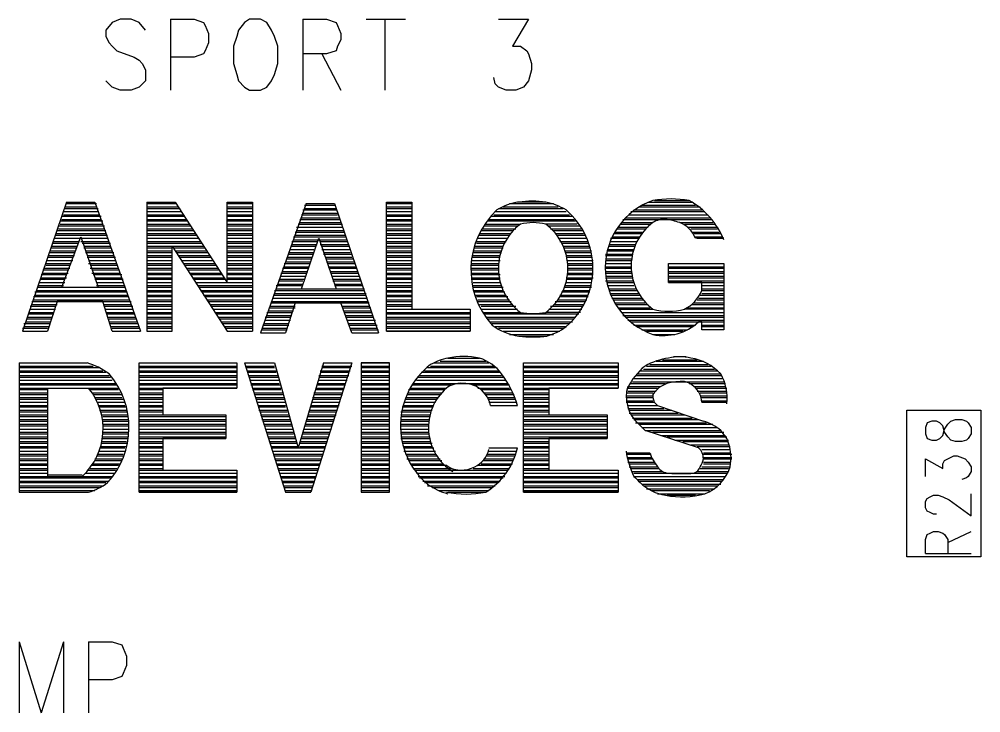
# Model space of a CAD drawing. Extents: x 11.9 to 28.1, y 10.8 to 21.2.
# Drawn here: x 21.261 to 21.871, y 19.17 to 19.61 of the extents above; entities that cross this region are included whole.
import ezdxf

# ---------------------------------------------------------------- set-up
doc = ezdxf.new("R2010")
doc.units = 0
doc.header["$MEASUREMENT"] = 0
doc.layers.add('LAYNR1', color=2, linetype='Continuous')

msp = doc.modelspace()

# ---------------------------------------------------------------- linework, layer by layer
at = {"layer": 'LAYNR1', "color": 7}
for points in [[(21.341, 19.603), (21.337, 19.608), (21.332, 19.61), (21.325, 19.61), (21.32, 19.608), (21.316, 19.603), (21.316, 19.599)], [(21.357, 19.61), (21.357, 19.565)], [(21.357, 19.61), (21.372, 19.61), (21.378, 19.608), (21.379, 19.606), (21.381, 19.601), (21.381, 19.595), (21.379, 19.59), (21.378, 19.588), (21.372, 19.586), (21.357, 19.586)], [(21.407, 19.61), (21.404, 19.608), (21.4, 19.603), (21.399, 19.599)], [(21.423, 19.599), (21.421, 19.603), (21.418, 19.608), (21.414, 19.61), (21.407, 19.61)], [(21.441, 19.61), (21.441, 19.565)], [(21.441, 19.61), (21.456, 19.61), (21.462, 19.608), (21.463, 19.606), (21.465, 19.601), (21.465, 19.597), (21.463, 19.593), (21.462, 19.59), (21.456, 19.588), (21.441, 19.588)], [(21.481, 19.61), (21.506, 19.61)], [(21.493, 19.61), (21.493, 19.565)], [(21.565, 19.61), (21.584, 19.61), (21.574, 19.593), (21.579, 19.593), (21.583, 19.59), (21.584, 19.588), (21.586, 19.582)], [(21.316, 19.599), (21.318, 19.595), (21.32, 19.593), (21.323, 19.59), (21.334, 19.586), (21.337, 19.584), (21.339, 19.582)], [(21.399, 19.599), (21.397, 19.593), (21.397, 19.582)], [(21.425, 19.582), (21.425, 19.593), (21.423, 19.599)], [(21.453, 19.588), (21.465, 19.565)], [(21.339, 19.582), (21.341, 19.578), (21.341, 19.571), (21.337, 19.567), (21.332, 19.565)], [(21.397, 19.582), (21.399, 19.575), (21.4, 19.571), (21.404, 19.567), (21.407, 19.565)], [(21.414, 19.565), (21.418, 19.567), (21.421, 19.571), (21.423, 19.575), (21.425, 19.582)], [(21.586, 19.582), (21.586, 19.578), (21.584, 19.571), (21.581, 19.567), (21.576, 19.565)], [(21.325, 19.565), (21.32, 19.567), (21.316, 19.571)], [(21.57, 19.565), (21.565, 19.567), (21.563, 19.569), (21.562, 19.573)], [(21.332, 19.565), (21.325, 19.565)], [(21.407, 19.565), (21.414, 19.565)], [(21.576, 19.565), (21.57, 19.565)], [(21.291, 19.494), (21.263, 19.412)], [(21.29, 19.491), (21.31, 19.491)], [(21.29, 19.49), (21.311, 19.49)], [(21.291, 19.494), (21.309, 19.494)], [(21.291, 19.493), (21.31, 19.493)], [(21.309, 19.494), (21.338, 19.412)], [(21.342, 19.494), (21.342, 19.412)], [(21.342, 19.494), (21.36, 19.494)], [(21.342, 19.493), (21.361, 19.493)], [(21.342, 19.491), (21.362, 19.491)], [(21.342, 19.49), (21.363, 19.49)], [(21.36, 19.494), (21.393, 19.443)], [(21.393, 19.494), (21.409, 19.494)], [(21.393, 19.443), (21.393, 19.494)], [(21.393, 19.494), (21.409, 19.494)], [(21.393, 19.493), (21.409, 19.493)], [(21.393, 19.491), (21.409, 19.491)], [(21.393, 19.49), (21.409, 19.49)], [(21.409, 19.494), (21.409, 19.412)], [(21.443, 19.493), (21.414, 19.411)], [(21.442, 19.492), (21.461, 19.492)], [(21.442, 19.49), (21.462, 19.49)], [(21.443, 19.493), (21.461, 19.493)], [(21.461, 19.493), (21.489, 19.411)], [(21.494, 19.494), (21.51, 19.494)], [(21.494, 19.412), (21.494, 19.494)], [(21.494, 19.494), (21.51, 19.494)], [(21.494, 19.493), (21.51, 19.493)], [(21.494, 19.491), (21.51, 19.491)], [(21.494, 19.49), (21.51, 19.49)], [(21.51, 19.494), (21.51, 19.426)], [(21.565, 19.49), (21.606, 19.49)], [(21.568, 19.491), (21.603, 19.491)], [(21.572, 19.493), (21.6, 19.493)], [(21.595, 19.494), (21.577, 19.494)], [(21.654, 19.491), (21.693, 19.491)], [(21.656, 19.492), (21.69, 19.492)], [(21.66, 19.494), (21.688, 19.494)], [(21.664, 19.495), (21.686, 19.495)], [(21.288, 19.485), (21.313, 19.485)], [(21.289, 19.488), (21.311, 19.488)], [(21.289, 19.486), (21.312, 19.486)], [(21.342, 19.488), (21.364, 19.488)], [(21.342, 19.486), (21.365, 19.486)], [(21.342, 19.485), (21.366, 19.485)], [(21.393, 19.488), (21.409, 19.488)], [(21.393, 19.486), (21.409, 19.486)], [(21.393, 19.485), (21.409, 19.485)], [(21.44, 19.486), (21.463, 19.486)], [(21.44, 19.484), (21.464, 19.484)], [(21.441, 19.489), (21.462, 19.489)], [(21.441, 19.487), (21.463, 19.487)], [(21.494, 19.488), (21.51, 19.488)], [(21.494, 19.486), (21.51, 19.486)], [(21.494, 19.485), (21.51, 19.485)], [(21.56, 19.485), (21.612, 19.485)], [(21.562, 19.486), (21.61, 19.486)], [(21.563, 19.488), (21.608, 19.488)], [(21.646, 19.484), (21.699, 19.484)], [(21.648, 19.486), (21.698, 19.486)], [(21.649, 19.488), (21.696, 19.488)], [(21.651, 19.489), (21.694, 19.489)], [(21.286, 19.479), (21.315, 19.479)], [(21.287, 19.482), (21.314, 19.482)], [(21.287, 19.48), (21.314, 19.48)], [(21.288, 19.483), (21.313, 19.483)], [(21.342, 19.483), (21.367, 19.483)], [(21.342, 19.482), (21.368, 19.482)], [(21.342, 19.48), (21.369, 19.48)], [(21.342, 19.479), (21.37, 19.479)], [(21.393, 19.483), (21.409, 19.483)], [(21.393, 19.482), (21.409, 19.482)], [(21.393, 19.48), (21.409, 19.48)], [(21.393, 19.479), (21.409, 19.479)], [(21.437, 19.478), (21.466, 19.478)], [(21.438, 19.48), (21.466, 19.48)], [(21.439, 19.483), (21.464, 19.483)], [(21.439, 19.481), (21.465, 19.481)], [(21.494, 19.483), (21.51, 19.483)], [(21.494, 19.482), (21.51, 19.482)], [(21.494, 19.48), (21.51, 19.48)], [(21.494, 19.479), (21.51, 19.479)], [(21.556, 19.479), (21.577, 19.479)], [(21.557, 19.48), (21.579, 19.48)], [(21.558, 19.482), (21.614, 19.482)], [(21.559, 19.483), (21.613, 19.483)], [(21.615, 19.48), (21.595, 19.48)], [(21.597, 19.479), (21.617, 19.479)], [(21.641, 19.478), (21.66, 19.478)], [(21.642, 19.48), (21.661, 19.48)], [(21.643, 19.481), (21.663, 19.481)], [(21.644, 19.483), (21.7, 19.483)], [(21.68, 19.481), (21.701, 19.481)], [(21.683, 19.48), (21.703, 19.48)], [(21.685, 19.478), (21.704, 19.478)], [(21.284, 19.474), (21.316, 19.474)], [(21.284, 19.473), (21.317, 19.473)], [(21.285, 19.476), (21.316, 19.476)], [(21.286, 19.477), (21.315, 19.477)], [(21.288, 19.44), (21.3, 19.472)], [(21.3, 19.472), (21.311, 19.44)], [(21.342, 19.477), (21.371, 19.477)], [(21.342, 19.476), (21.372, 19.476)], [(21.342, 19.474), (21.373, 19.474)], [(21.342, 19.473), (21.374, 19.473)], [(21.393, 19.477), (21.409, 19.477)], [(21.393, 19.476), (21.409, 19.476)], [(21.393, 19.474), (21.409, 19.474)], [(21.393, 19.473), (21.409, 19.473)], [(21.435, 19.472), (21.468, 19.472)], [(21.436, 19.475), (21.467, 19.475)], [(21.436, 19.473), (21.468, 19.473)], [(21.437, 19.476), (21.467, 19.476)], [(21.494, 19.477), (21.51, 19.477)], [(21.494, 19.476), (21.51, 19.476)], [(21.494, 19.474), (21.51, 19.474)], [(21.494, 19.473), (21.51, 19.473)], [(21.553, 19.474), (21.573, 19.474)], [(21.553, 19.473), (21.572, 19.473)], [(21.554, 19.476), (21.574, 19.476)], [(21.555, 19.477), (21.576, 19.477)], [(21.598, 19.477), (21.618, 19.477)], [(21.6, 19.476), (21.619, 19.476)], [(21.601, 19.474), (21.619, 19.474)], [(21.602, 19.473), (21.62, 19.473)], [(21.637, 19.472), (21.655, 19.472)], [(21.638, 19.474), (21.656, 19.474)], [(21.639, 19.475), (21.657, 19.475)], [(21.64, 19.477), (21.658, 19.477)], [(21.687, 19.477), (21.704, 19.477)], [(21.688, 19.475), (21.705, 19.475)], [(21.689, 19.474), (21.706, 19.474)], [(21.69, 19.472), (21.707, 19.472)], [(21.282, 19.468), (21.298, 19.468)], [(21.282, 19.466), (21.298, 19.466)], [(21.283, 19.471), (21.317, 19.471)], [(21.283, 19.469), (21.299, 19.469)], [(21.3, 19.469), (21.318, 19.469)], [(21.301, 19.468), (21.319, 19.468)], [(21.302, 19.466), (21.319, 19.466)], [(21.342, 19.471), (21.375, 19.471)], [(21.342, 19.469), (21.376, 19.469)], [(21.342, 19.468), (21.377, 19.468)], [(21.342, 19.466), (21.378, 19.466)], [(21.358, 19.412), (21.358, 19.466)], [(21.358, 19.466), (21.393, 19.412)], [(21.393, 19.471), (21.409, 19.471)], [(21.393, 19.469), (21.409, 19.469)], [(21.393, 19.468), (21.409, 19.468)], [(21.393, 19.466), (21.409, 19.466)], [(21.433, 19.466), (21.449, 19.466)], [(21.434, 19.469), (21.45, 19.469)], [(21.434, 19.467), (21.45, 19.467)], [(21.435, 19.47), (21.469, 19.47)], [(21.44, 19.439), (21.451, 19.471)], [(21.451, 19.471), (21.462, 19.439)], [(21.452, 19.469), (21.469, 19.469)], [(21.452, 19.467), (21.47, 19.467)], [(21.453, 19.466), (21.47, 19.466)], [(21.494, 19.471), (21.51, 19.471)], [(21.494, 19.469), (21.51, 19.469)], [(21.494, 19.468), (21.51, 19.468)], [(21.494, 19.466), (21.51, 19.466)], [(21.55, 19.466), (21.568, 19.466)], [(21.551, 19.469), (21.57, 19.469)], [(21.551, 19.468), (21.569, 19.468)], [(21.552, 19.471), (21.571, 19.471)], [(21.603, 19.471), (21.621, 19.471)], [(21.604, 19.469), (21.622, 19.469)], [(21.605, 19.468), (21.622, 19.468)], [(21.606, 19.466), (21.623, 19.466)], [(21.635, 19.467), (21.652, 19.467)], [(21.635, 19.466), (21.652, 19.466)], [(21.636, 19.471), (21.654, 19.471)], [(21.636, 19.469), (21.653, 19.469)], [(21.708, 19.471), (21.69, 19.471)], [(21.691, 19.471), (21.708, 19.471)], [(21.279, 19.459), (21.295, 19.459)], [(21.28, 19.462), (21.296, 19.462)], [(21.28, 19.46), (21.296, 19.46)], [(21.281, 19.465), (21.297, 19.465)], [(21.281, 19.463), (21.297, 19.463)], [(21.302, 19.465), (21.319, 19.465)], [(21.303, 19.463), (21.32, 19.463)], [(21.303, 19.462), (21.321, 19.462)], [(21.304, 19.46), (21.321, 19.46)], [(21.304, 19.459), (21.322, 19.459)], [(21.342, 19.465), (21.358, 19.465)], [(21.342, 19.463), (21.358, 19.463)], [(21.342, 19.462), (21.358, 19.462)], [(21.342, 19.46), (21.358, 19.46)], [(21.342, 19.459), (21.358, 19.459)], [(21.359, 19.465), (21.379, 19.465)], [(21.36, 19.463), (21.38, 19.463)], [(21.361, 19.462), (21.381, 19.462)], [(21.362, 19.46), (21.382, 19.46)], [(21.363, 19.459), (21.383, 19.459)], [(21.393, 19.465), (21.409, 19.465)], [(21.393, 19.463), (21.409, 19.463)], [(21.393, 19.462), (21.409, 19.462)], [(21.393, 19.46), (21.409, 19.46)], [(21.393, 19.459), (21.409, 19.459)], [(21.431, 19.459), (21.447, 19.459)], [(21.432, 19.462), (21.448, 19.462)], [(21.432, 19.461), (21.447, 19.461)], [(21.433, 19.464), (21.448, 19.464)], [(21.453, 19.464), (21.471, 19.464)], [(21.454, 19.462), (21.471, 19.462)], [(21.454, 19.461), (21.472, 19.461)], [(21.455, 19.459), (21.472, 19.459)], [(21.494, 19.465), (21.51, 19.465)], [(21.494, 19.463), (21.51, 19.463)], [(21.494, 19.462), (21.51, 19.462)], [(21.494, 19.46), (21.51, 19.46)], [(21.494, 19.459), (21.51, 19.459)], [(21.548, 19.459), (21.566, 19.459)], [(21.549, 19.463), (21.567, 19.463)], [(21.549, 19.462), (21.567, 19.462)], [(21.549, 19.46), (21.566, 19.46)], [(21.55, 19.465), (21.568, 19.465)], [(21.607, 19.465), (21.623, 19.465)], [(21.607, 19.463), (21.624, 19.463)], [(21.608, 19.462), (21.624, 19.462)], [(21.608, 19.46), (21.624, 19.46)], [(21.608, 19.459), (21.624, 19.459)], [(21.633, 19.461), (21.65, 19.461)], [(21.633, 19.46), (21.65, 19.46)], [(21.634, 19.464), (21.651, 19.464)], [(21.634, 19.463), (21.651, 19.463)], [(21.278, 19.455), (21.294, 19.455)], [(21.278, 19.454), (21.293, 19.454)], [(21.279, 19.457), (21.295, 19.457)], [(21.305, 19.457), (21.322, 19.457)], [(21.305, 19.455), (21.323, 19.455)], [(21.306, 19.454), (21.323, 19.454)], [(21.342, 19.457), (21.358, 19.457)], [(21.342, 19.455), (21.358, 19.455)], [(21.342, 19.454), (21.358, 19.454)], [(21.364, 19.457), (21.384, 19.457)], [(21.365, 19.455), (21.385, 19.455)], [(21.366, 19.454), (21.386, 19.454)], [(21.393, 19.457), (21.409, 19.457)], [(21.393, 19.455), (21.409, 19.455)], [(21.393, 19.454), (21.409, 19.454)], [(21.429, 19.455), (21.445, 19.455)], [(21.429, 19.453), (21.445, 19.453)], [(21.43, 19.456), (21.446, 19.456)], [(21.431, 19.458), (21.446, 19.458)], [(21.456, 19.458), (21.473, 19.458)], [(21.456, 19.456), (21.474, 19.456)], [(21.457, 19.455), (21.474, 19.455)], [(21.457, 19.453), (21.475, 19.453)], [(21.494, 19.457), (21.51, 19.457)], [(21.494, 19.455), (21.51, 19.455)], [(21.494, 19.454), (21.51, 19.454)], [(21.548, 19.457), (21.566, 19.457)], [(21.548, 19.455), (21.565, 19.455)], [(21.548, 19.454), (21.565, 19.454)], [(21.609, 19.457), (21.625, 19.457)], [(21.609, 19.455), (21.625, 19.455)], [(21.609, 19.454), (21.625, 19.454)], [(21.633, 19.458), (21.65, 19.458)], [(21.633, 19.457), (21.649, 19.457)], [(21.633, 19.455), (21.649, 19.455)], [(21.633, 19.453), (21.649, 19.453)], [(21.673, 19.455), (21.708, 19.455)], [(21.673, 19.443), (21.673, 19.455)], [(21.673, 19.455), (21.708, 19.455)], [(21.673, 19.453), (21.708, 19.453)], [(21.708, 19.455), (21.708, 19.413)], [(21.275, 19.448), (21.291, 19.448)], [(21.276, 19.451), (21.292, 19.451)], [(21.276, 19.449), (21.292, 19.449)], [(21.277, 19.452), (21.293, 19.452)], [(21.306, 19.452), (21.324, 19.452)], [(21.307, 19.451), (21.324, 19.451)], [(21.307, 19.449), (21.325, 19.449)], [(21.308, 19.448), (21.326, 19.448)], [(21.342, 19.452), (21.358, 19.452)], [(21.342, 19.451), (21.358, 19.451)], [(21.342, 19.449), (21.358, 19.449)], [(21.342, 19.448), (21.358, 19.448)], [(21.367, 19.452), (21.387, 19.452)], [(21.368, 19.451), (21.388, 19.451)], [(21.369, 19.449), (21.389, 19.449)], [(21.37, 19.448), (21.39, 19.448)], [(21.393, 19.452), (21.409, 19.452)], [(21.393, 19.451), (21.409, 19.451)], [(21.393, 19.449), (21.409, 19.449)], [(21.393, 19.448), (21.409, 19.448)], [(21.427, 19.449), (21.443, 19.449)], [(21.427, 19.447), (21.443, 19.447)], [(21.428, 19.452), (21.444, 19.452)], [(21.428, 19.45), (21.444, 19.45)], [(21.458, 19.452), (21.475, 19.452)], [(21.458, 19.45), (21.476, 19.45)], [(21.459, 19.449), (21.476, 19.449)], [(21.459, 19.447), (21.477, 19.447)], [(21.494, 19.452), (21.51, 19.452)], [(21.494, 19.451), (21.51, 19.451)], [(21.494, 19.449), (21.51, 19.449)], [(21.494, 19.448), (21.51, 19.448)], [(21.548, 19.452), (21.565, 19.452)], [(21.548, 19.451), (21.565, 19.451)], [(21.548, 19.449), (21.565, 19.449)], [(21.548, 19.448), (21.566, 19.448)], [(21.609, 19.452), (21.625, 19.452)], [(21.609, 19.451), (21.625, 19.451)], [(21.609, 19.449), (21.625, 19.449)], [(21.609, 19.448), (21.625, 19.448)], [(21.633, 19.452), (21.649, 19.452)], [(21.633, 19.45), (21.649, 19.45)], [(21.633, 19.449), (21.65, 19.449)], [(21.633, 19.447), (21.65, 19.447)], [(21.673, 19.452), (21.708, 19.452)], [(21.673, 19.45), (21.708, 19.45)], [(21.673, 19.449), (21.708, 19.449)], [(21.673, 19.447), (21.708, 19.447)], [(21.273, 19.441), (21.289, 19.441)], [(21.274, 19.445), (21.29, 19.445)], [(21.274, 19.443), (21.29, 19.443)], [(21.275, 19.446), (21.291, 19.446)], [(21.309, 19.446), (21.326, 19.446)], [(21.309, 19.445), (21.327, 19.445)], [(21.31, 19.443), (21.327, 19.443)], [(21.31, 19.441), (21.328, 19.441)], [(21.342, 19.446), (21.358, 19.446)], [(21.342, 19.445), (21.358, 19.445)], [(21.342, 19.443), (21.358, 19.443)], [(21.342, 19.441), (21.358, 19.441)], [(21.371, 19.446), (21.391, 19.446)], [(21.372, 19.445), (21.392, 19.445)], [(21.373, 19.443), (21.409, 19.443)], [(21.374, 19.441), (21.409, 19.441)], [(21.393, 19.446), (21.409, 19.446)], [(21.393, 19.445), (21.409, 19.445)], [(21.424, 19.441), (21.44, 19.441)], [(21.425, 19.442), (21.441, 19.442)], [(21.426, 19.445), (21.442, 19.445)], [(21.426, 19.444), (21.441, 19.444)], [(21.46, 19.445), (21.477, 19.445)], [(21.46, 19.444), (21.478, 19.444)], [(21.461, 19.442), (21.478, 19.442)], [(21.461, 19.441), (21.479, 19.441)], [(21.494, 19.446), (21.51, 19.446)], [(21.494, 19.445), (21.51, 19.445)], [(21.494, 19.443), (21.51, 19.443)], [(21.494, 19.441), (21.51, 19.441)], [(21.548, 19.446), (21.566, 19.446)], [(21.548, 19.445), (21.566, 19.445)], [(21.549, 19.443), (21.566, 19.443)], [(21.549, 19.441), (21.567, 19.441)], [(21.607, 19.441), (21.624, 19.441)], [(21.608, 19.446), (21.625, 19.446)], [(21.608, 19.445), (21.624, 19.445)], [(21.608, 19.443), (21.624, 19.443)], [(21.633, 19.446), (21.65, 19.446)], [(21.633, 19.444), (21.651, 19.444)], [(21.634, 19.443), (21.651, 19.443)], [(21.634, 19.441), (21.651, 19.441)], [(21.673, 19.446), (21.708, 19.446)], [(21.673, 19.444), (21.708, 19.444)], [(21.673, 19.443), (21.708, 19.443)], [(21.694, 19.443), (21.673, 19.443)], [(21.694, 19.438), (21.694, 19.443)], [(21.694, 19.441), (21.708, 19.441)], [(21.271, 19.437), (21.329, 19.437)], [(21.271, 19.435), (21.33, 19.435)], [(21.272, 19.438), (21.329, 19.438)], [(21.273, 19.44), (21.328, 19.44)], [(21.289, 19.44), (21.31, 19.44)], [(21.342, 19.44), (21.358, 19.44)], [(21.342, 19.438), (21.358, 19.438)], [(21.342, 19.437), (21.358, 19.437)], [(21.342, 19.435), (21.358, 19.435)], [(21.375, 19.44), (21.409, 19.44)], [(21.376, 19.438), (21.409, 19.438)], [(21.377, 19.437), (21.409, 19.437)], [(21.378, 19.435), (21.409, 19.435)], [(21.422, 19.435), (21.481, 19.435)], [(21.423, 19.438), (21.48, 19.438)], [(21.423, 19.436), (21.481, 19.436)], [(21.424, 19.439), (21.48, 19.439)], [(21.44, 19.439), (21.462, 19.439)], [(21.494, 19.44), (21.51, 19.44)], [(21.494, 19.438), (21.51, 19.438)], [(21.494, 19.437), (21.51, 19.437)], [(21.494, 19.435), (21.51, 19.435)], [(21.549, 19.44), (21.568, 19.44)], [(21.549, 19.438), (21.568, 19.438)], [(21.55, 19.437), (21.569, 19.437)], [(21.55, 19.435), (21.57, 19.435)], [(21.604, 19.435), (21.622, 19.435)], [(21.605, 19.437), (21.623, 19.437)], [(21.606, 19.438), (21.623, 19.438)], [(21.607, 19.44), (21.624, 19.44)], [(21.635, 19.439), (21.652, 19.439)], [(21.635, 19.438), (21.653, 19.438)], [(21.636, 19.436), (21.654, 19.436)], [(21.636, 19.435), (21.655, 19.435)], [(21.693, 19.435), (21.708, 19.435)], [(21.694, 19.439), (21.708, 19.439)], [(21.694, 19.438), (21.708, 19.438)], [(21.694, 19.436), (21.708, 19.436)], [(21.269, 19.431), (21.332, 19.431)], [(21.269, 19.429), (21.285, 19.429)], [(21.27, 19.434), (21.33, 19.434)], [(21.27, 19.432), (21.331, 19.432)], [(21.285, 19.431), (21.279, 19.412)], [(21.314, 19.431), (21.285, 19.431)], [(21.32, 19.412), (21.314, 19.431)], [(21.315, 19.429), (21.332, 19.429)], [(21.342, 19.434), (21.358, 19.434)], [(21.342, 19.432), (21.358, 19.432)], [(21.342, 19.431), (21.358, 19.431)], [(21.342, 19.429), (21.358, 19.429)], [(21.379, 19.434), (21.409, 19.434)], [(21.38, 19.432), (21.409, 19.432)], [(21.381, 19.431), (21.409, 19.431)], [(21.382, 19.429), (21.409, 19.429)], [(21.421, 19.431), (21.482, 19.431)], [(21.421, 19.43), (21.483, 19.43)], [(21.422, 19.433), (21.482, 19.433)], [(21.436, 19.43), (21.43, 19.411)], [(21.465, 19.43), (21.436, 19.43)], [(21.472, 19.411), (21.465, 19.43)], [(21.494, 19.434), (21.51, 19.434)], [(21.494, 19.432), (21.51, 19.432)], [(21.494, 19.431), (21.51, 19.431)], [(21.494, 19.429), (21.51, 19.429)], [(21.551, 19.434), (21.571, 19.434)], [(21.552, 19.432), (21.572, 19.432)], [(21.552, 19.431), (21.573, 19.431)], [(21.553, 19.429), (21.574, 19.429)], [(21.6, 19.429), (21.619, 19.429)], [(21.601, 19.431), (21.62, 19.431)], [(21.603, 19.432), (21.621, 19.432)], [(21.604, 19.434), (21.622, 19.434)], [(21.637, 19.433), (21.656, 19.433)], [(21.638, 19.432), (21.657, 19.432)], [(21.639, 19.43), (21.658, 19.43)], [(21.64, 19.429), (21.66, 19.429)], [(21.688, 19.429), (21.708, 19.429)], [(21.689, 19.43), (21.708, 19.43)], [(21.691, 19.432), (21.708, 19.432)], [(21.692, 19.433), (21.708, 19.433)], [(21.267, 19.424), (21.283, 19.424)], [(21.267, 19.423), (21.283, 19.423)], [(21.268, 19.428), (21.284, 19.428)], [(21.268, 19.426), (21.284, 19.426)], [(21.315, 19.428), (21.333, 19.428)], [(21.316, 19.426), (21.333, 19.426)], [(21.316, 19.424), (21.334, 19.424)], [(21.317, 19.423), (21.334, 19.423)], [(21.342, 19.428), (21.358, 19.428)], [(21.342, 19.426), (21.358, 19.426)], [(21.342, 19.424), (21.358, 19.424)], [(21.342, 19.423), (21.358, 19.423)], [(21.383, 19.428), (21.409, 19.428)], [(21.384, 19.426), (21.409, 19.426)], [(21.385, 19.424), (21.409, 19.424)], [(21.386, 19.423), (21.409, 19.423)], [(21.418, 19.424), (21.434, 19.424)], [(21.419, 19.425), (21.435, 19.425)], [(21.42, 19.428), (21.436, 19.428)], [(21.42, 19.427), (21.436, 19.427)], [(21.466, 19.428), (21.483, 19.428)], [(21.466, 19.427), (21.484, 19.427)], [(21.467, 19.425), (21.484, 19.425)], [(21.467, 19.424), (21.485, 19.424)], [(21.494, 19.428), (21.51, 19.428)], [(21.494, 19.426), (21.547, 19.426)], [(21.494, 19.424), (21.547, 19.424)], [(21.494, 19.423), (21.547, 19.423)], [(21.51, 19.426), (21.547, 19.426)], [(21.547, 19.426), (21.547, 19.412)], [(21.554, 19.428), (21.576, 19.428)], [(21.554, 19.426), (21.577, 19.426)], [(21.555, 19.424), (21.579, 19.424)], [(21.556, 19.423), (21.616, 19.423)], [(21.617, 19.424), (21.595, 19.424)], [(21.597, 19.426), (21.618, 19.426)], [(21.598, 19.428), (21.618, 19.428)], [(21.641, 19.427), (21.661, 19.427)], [(21.642, 19.426), (21.663, 19.426)], [(21.643, 19.424), (21.708, 19.424)], [(21.708, 19.426), (21.683, 19.426)], [(21.685, 19.427), (21.708, 19.427)], [(21.264, 19.417), (21.28, 19.417)], [(21.265, 19.418), (21.281, 19.418)], [(21.266, 19.421), (21.282, 19.421)], [(21.266, 19.42), (21.281, 19.42)], [(21.317, 19.421), (21.335, 19.421)], [(21.318, 19.42), (21.335, 19.42)], [(21.318, 19.418), (21.336, 19.418)], [(21.319, 19.417), (21.336, 19.417)], [(21.342, 19.421), (21.358, 19.421)], [(21.342, 19.42), (21.358, 19.42)], [(21.342, 19.418), (21.358, 19.418)], [(21.342, 19.417), (21.358, 19.417)], [(21.387, 19.421), (21.409, 19.421)], [(21.388, 19.42), (21.409, 19.42)], [(21.389, 19.418), (21.409, 19.418)], [(21.39, 19.417), (21.409, 19.417)], [(21.416, 19.417), (21.432, 19.417)], [(21.417, 19.421), (21.433, 19.421)], [(21.417, 19.419), (21.433, 19.419)], [(21.418, 19.422), (21.434, 19.422)], [(21.468, 19.422), (21.485, 19.422)], [(21.468, 19.421), (21.486, 19.421)], [(21.469, 19.419), (21.487, 19.419)], [(21.47, 19.417), (21.487, 19.417)], [(21.494, 19.421), (21.547, 19.421)], [(21.494, 19.42), (21.547, 19.42)], [(21.494, 19.418), (21.547, 19.418)], [(21.494, 19.417), (21.547, 19.417)], [(21.557, 19.421), (21.614, 19.421)], [(21.558, 19.42), (21.613, 19.42)], [(21.56, 19.418), (21.612, 19.418)], [(21.561, 19.417), (21.61, 19.417)], [(21.644, 19.422), (21.708, 19.422)], [(21.646, 19.421), (21.708, 19.421)], [(21.647, 19.419), (21.708, 19.419)], [(21.649, 19.418), (21.708, 19.418)], [(21.694, 19.418), (21.692, 19.418)], [(21.694, 19.413), (21.694, 19.418)], [(21.263, 19.414), (21.279, 19.414)], [(21.263, 19.412), (21.279, 19.412)], [(21.264, 19.415), (21.28, 19.415)], [(21.319, 19.415), (21.337, 19.415)], [(21.32, 19.414), (21.337, 19.414)], [(21.32, 19.412), (21.338, 19.412)], [(21.342, 19.415), (21.358, 19.415)], [(21.342, 19.414), (21.358, 19.414)], [(21.342, 19.412), (21.358, 19.412)], [(21.342, 19.412), (21.358, 19.412)], [(21.391, 19.415), (21.409, 19.415)], [(21.392, 19.414), (21.409, 19.414)], [(21.393, 19.412), (21.409, 19.412)], [(21.414, 19.411), (21.43, 19.411)], [(21.415, 19.414), (21.431, 19.414)], [(21.415, 19.413), (21.431, 19.413)], [(21.416, 19.416), (21.432, 19.416)], [(21.47, 19.416), (21.488, 19.416)], [(21.471, 19.414), (21.488, 19.414)], [(21.471, 19.413), (21.489, 19.413)], [(21.472, 19.411), (21.489, 19.411)], [(21.494, 19.415), (21.547, 19.415)], [(21.494, 19.414), (21.547, 19.414)], [(21.494, 19.412), (21.547, 19.412)], [(21.547, 19.412), (21.494, 19.412)], [(21.563, 19.415), (21.608, 19.415)], [(21.565, 19.414), (21.606, 19.414)], [(21.568, 19.412), (21.604, 19.412)], [(21.651, 19.416), (21.69, 19.416)], [(21.653, 19.415), (21.688, 19.415)], [(21.656, 19.413), (21.685, 19.413)], [(21.659, 19.412), (21.682, 19.412)], [(21.694, 19.416), (21.708, 19.416)], [(21.694, 19.415), (21.708, 19.415)], [(21.708, 19.413), (21.694, 19.413)], [(21.572, 19.41), (21.6, 19.41)], [(21.578, 19.409), (21.595, 19.409)], [(21.663, 19.41), (21.677, 19.41)], [(21.261, 19.392), (21.304, 19.392)], [(21.261, 19.392), (21.261, 19.31)], [(21.337, 19.392), (21.399, 19.392)], [(21.337, 19.392), (21.399, 19.392)], [(21.337, 19.31), (21.337, 19.392)], [(21.399, 19.392), (21.399, 19.376)], [(21.404, 19.392), (21.423, 19.392)], [(21.404, 19.392), (21.43, 19.31)], [(21.423, 19.392), (21.438, 19.338)], [(21.454, 19.392), (21.438, 19.338)], [(21.472, 19.392), (21.446, 19.31)], [(21.454, 19.392), (21.472, 19.392)], [(21.478, 19.392), (21.496, 19.392)], [(21.478, 19.392), (21.478, 19.31)], [(21.496, 19.392), (21.478, 19.392)], [(21.496, 19.31), (21.496, 19.392)], [(21.524, 19.392), (21.559, 19.392)], [(21.528, 19.393), (21.557, 19.393)], [(21.533, 19.395), (21.553, 19.395)], [(21.581, 19.392), (21.641, 19.392)], [(21.581, 19.392), (21.641, 19.392)], [(21.581, 19.31), (21.581, 19.392)], [(21.641, 19.392), (21.641, 19.376)], [(21.665, 19.393), (21.695, 19.393)], [(21.669, 19.394), (21.691, 19.394)], [(21.676, 19.396), (21.684, 19.396)], [(21.261, 19.39), (21.308, 19.39)], [(21.261, 19.389), (21.312, 19.389)], [(21.261, 19.387), (21.314, 19.387)], [(21.261, 19.386), (21.316, 19.386)], [(21.337, 19.39), (21.399, 19.39)], [(21.337, 19.389), (21.399, 19.389)], [(21.337, 19.387), (21.399, 19.387)], [(21.337, 19.386), (21.399, 19.386)], [(21.405, 19.39), (21.423, 19.39)], [(21.405, 19.389), (21.423, 19.389)], [(21.406, 19.387), (21.424, 19.387)], [(21.406, 19.386), (21.424, 19.386)], [(21.452, 19.387), (21.471, 19.387)], [(21.452, 19.386), (21.47, 19.386)], [(21.453, 19.39), (21.472, 19.39)], [(21.453, 19.389), (21.471, 19.389)], [(21.478, 19.39), (21.496, 19.39)], [(21.478, 19.389), (21.496, 19.389)], [(21.478, 19.387), (21.496, 19.387)], [(21.478, 19.386), (21.496, 19.386)], [(21.516, 19.386), (21.566, 19.386)], [(21.518, 19.387), (21.565, 19.387)], [(21.52, 19.389), (21.563, 19.389)], [(21.522, 19.39), (21.562, 19.39)], [(21.581, 19.39), (21.641, 19.39)], [(21.581, 19.389), (21.641, 19.389)], [(21.581, 19.387), (21.641, 19.387)], [(21.581, 19.386), (21.641, 19.386)], [(21.655, 19.387), (21.704, 19.387)], [(21.657, 19.388), (21.702, 19.388)], [(21.659, 19.39), (21.7, 19.39)], [(21.661, 19.391), (21.698, 19.391)], [(21.261, 19.384), (21.318, 19.384)], [(21.261, 19.383), (21.319, 19.383)], [(21.261, 19.381), (21.32, 19.381)], [(21.337, 19.384), (21.399, 19.384)], [(21.337, 19.383), (21.399, 19.383)], [(21.337, 19.381), (21.399, 19.381)], [(21.407, 19.384), (21.425, 19.384)], [(21.407, 19.383), (21.425, 19.383)], [(21.408, 19.381), (21.426, 19.381)], [(21.451, 19.384), (21.47, 19.384)], [(21.451, 19.383), (21.469, 19.383)], [(21.451, 19.381), (21.469, 19.381)], [(21.478, 19.384), (21.496, 19.384)], [(21.478, 19.383), (21.496, 19.383)], [(21.478, 19.381), (21.496, 19.381)], [(21.513, 19.381), (21.546, 19.381)], [(21.514, 19.383), (21.568, 19.383)], [(21.515, 19.384), (21.567, 19.384)], [(21.545, 19.381), (21.57, 19.381)], [(21.581, 19.384), (21.641, 19.384)], [(21.581, 19.383), (21.641, 19.383)], [(21.581, 19.381), (21.641, 19.381)], [(21.65, 19.38), (21.708, 19.38)], [(21.651, 19.382), (21.707, 19.382)], [(21.652, 19.384), (21.706, 19.384)], [(21.653, 19.385), (21.706, 19.385)], [(21.261, 19.379), (21.322, 19.379)], [(21.261, 19.378), (21.323, 19.378)], [(21.261, 19.376), (21.324, 19.376)], [(21.261, 19.375), (21.279, 19.375)], [(21.279, 19.376), (21.279, 19.32)], [(21.279, 19.376), (21.305, 19.376)], [(21.306, 19.375), (21.324, 19.375)], [(21.337, 19.379), (21.399, 19.379)], [(21.337, 19.378), (21.399, 19.378)], [(21.337, 19.376), (21.399, 19.376)], [(21.337, 19.375), (21.352, 19.375)], [(21.399, 19.376), (21.352, 19.376)], [(21.352, 19.376), (21.352, 19.359)], [(21.408, 19.379), (21.426, 19.379)], [(21.408, 19.378), (21.427, 19.378)], [(21.409, 19.376), (21.427, 19.376)], [(21.409, 19.375), (21.427, 19.375)], [(21.449, 19.376), (21.467, 19.376)], [(21.449, 19.375), (21.467, 19.375)], [(21.45, 19.379), (21.468, 19.379)], [(21.45, 19.378), (21.468, 19.378)], [(21.478, 19.379), (21.496, 19.379)], [(21.478, 19.378), (21.496, 19.378)], [(21.478, 19.376), (21.496, 19.376)], [(21.478, 19.375), (21.496, 19.375)], [(21.508, 19.375), (21.531, 19.375)], [(21.509, 19.376), (21.532, 19.376)], [(21.51, 19.378), (21.535, 19.378)], [(21.511, 19.379), (21.544, 19.379)], [(21.543, 19.379), (21.571, 19.379)], [(21.549, 19.378), (21.572, 19.378)], [(21.552, 19.376), (21.572, 19.376)], [(21.554, 19.375), (21.573, 19.375)], [(21.581, 19.379), (21.641, 19.379)], [(21.581, 19.378), (21.641, 19.378)], [(21.581, 19.376), (21.641, 19.376)], [(21.581, 19.375), (21.597, 19.375)], [(21.641, 19.376), (21.597, 19.376)], [(21.597, 19.376), (21.597, 19.359)], [(21.647, 19.376), (21.666, 19.376)], [(21.647, 19.374), (21.665, 19.374)], [(21.648, 19.377), (21.668, 19.377)], [(21.649, 19.379), (21.671, 19.379)], [(21.686, 19.379), (21.709, 19.379)], [(21.689, 19.377), (21.709, 19.377)], [(21.69, 19.376), (21.71, 19.376)], [(21.691, 19.374), (21.71, 19.374)], [(21.261, 19.373), (21.279, 19.373)], [(21.261, 19.372), (21.279, 19.372)], [(21.261, 19.37), (21.279, 19.37)], [(21.261, 19.369), (21.279, 19.369)], [(21.307, 19.373), (21.325, 19.373)], [(21.308, 19.372), (21.326, 19.372)], [(21.309, 19.37), (21.326, 19.37)], [(21.31, 19.369), (21.327, 19.369)], [(21.337, 19.373), (21.352, 19.373)], [(21.337, 19.372), (21.352, 19.372)], [(21.337, 19.37), (21.352, 19.37)], [(21.337, 19.369), (21.352, 19.369)], [(21.41, 19.373), (21.428, 19.373)], [(21.41, 19.372), (21.428, 19.372)], [(21.411, 19.37), (21.429, 19.37)], [(21.411, 19.369), (21.429, 19.369)], [(21.447, 19.37), (21.465, 19.37)], [(21.447, 19.369), (21.465, 19.369)], [(21.448, 19.373), (21.466, 19.373)], [(21.448, 19.372), (21.466, 19.372)], [(21.478, 19.373), (21.496, 19.373)], [(21.478, 19.372), (21.496, 19.372)], [(21.478, 19.37), (21.496, 19.37)], [(21.478, 19.369), (21.496, 19.369)], [(21.506, 19.37), (21.527, 19.37)], [(21.506, 19.369), (21.526, 19.369)], [(21.507, 19.372), (21.528, 19.372)], [(21.508, 19.373), (21.529, 19.373)], [(21.556, 19.373), (21.574, 19.373)], [(21.557, 19.372), (21.575, 19.372)], [(21.558, 19.37), (21.575, 19.37)], [(21.559, 19.369), (21.576, 19.369)], [(21.581, 19.373), (21.597, 19.373)], [(21.581, 19.372), (21.597, 19.372)], [(21.581, 19.37), (21.597, 19.37)], [(21.581, 19.369), (21.597, 19.369)], [(21.646, 19.373), (21.663, 19.373)], [(21.646, 19.371), (21.663, 19.371)], [(21.646, 19.37), (21.663, 19.37)], [(21.646, 19.368), (21.663, 19.368)], [(21.693, 19.373), (21.71, 19.373)], [(21.693, 19.371), (21.71, 19.371)], [(21.694, 19.37), (21.71, 19.37)], [(21.694, 19.368), (21.71, 19.368)], [(21.261, 19.367), (21.279, 19.367)], [(21.261, 19.365), (21.279, 19.365)], [(21.261, 19.364), (21.279, 19.364)], [(21.261, 19.362), (21.279, 19.362)], [(21.311, 19.367), (21.328, 19.367)], [(21.311, 19.365), (21.328, 19.365)], [(21.312, 19.364), (21.329, 19.364)], [(21.312, 19.362), (21.329, 19.362)], [(21.337, 19.367), (21.352, 19.367)], [(21.337, 19.365), (21.352, 19.365)], [(21.337, 19.364), (21.352, 19.364)], [(21.337, 19.362), (21.352, 19.362)], [(21.412, 19.367), (21.43, 19.367)], [(21.413, 19.365), (21.43, 19.365)], [(21.413, 19.364), (21.43, 19.364)], [(21.413, 19.362), (21.431, 19.362)], [(21.445, 19.362), (21.463, 19.362)], [(21.446, 19.365), (21.464, 19.365)], [(21.446, 19.364), (21.463, 19.364)], [(21.447, 19.367), (21.464, 19.367)], [(21.478, 19.367), (21.496, 19.367)], [(21.478, 19.365), (21.496, 19.365)], [(21.478, 19.364), (21.496, 19.364)], [(21.478, 19.362), (21.496, 19.362)], [(21.504, 19.364), (21.523, 19.364)], [(21.504, 19.362), (21.523, 19.362)], [(21.505, 19.367), (21.525, 19.367)], [(21.505, 19.365), (21.524, 19.365)], [(21.559, 19.367), (21.576, 19.367)], [(21.56, 19.365), (21.577, 19.365)], [(21.581, 19.367), (21.597, 19.367)], [(21.581, 19.365), (21.597, 19.365)], [(21.581, 19.364), (21.597, 19.364)], [(21.581, 19.362), (21.597, 19.362)], [(21.646, 19.367), (21.664, 19.367)], [(21.647, 19.365), (21.666, 19.365)], [(21.647, 19.363), (21.67, 19.363)], [(21.648, 19.362), (21.675, 19.362)], [(21.666, 19.365), (21.695, 19.355)], [(21.694, 19.367), (21.71, 19.367)], [(21.824, 19.269), (21.824, 19.362)], [(21.824, 19.362), (21.871, 19.362)], [(21.871, 19.362), (21.871, 19.269)], [(21.261, 19.361), (21.279, 19.361)], [(21.261, 19.359), (21.279, 19.359)], [(21.261, 19.358), (21.279, 19.358)], [(21.261, 19.356), (21.279, 19.356)], [(21.313, 19.361), (21.329, 19.361)], [(21.313, 19.359), (21.33, 19.359)], [(21.314, 19.358), (21.33, 19.358)], [(21.314, 19.356), (21.33, 19.356)], [(21.337, 19.361), (21.352, 19.361)], [(21.337, 19.359), (21.392, 19.359)], [(21.337, 19.358), (21.392, 19.358)], [(21.337, 19.356), (21.392, 19.356)], [(21.352, 19.359), (21.392, 19.359)], [(21.392, 19.359), (21.392, 19.344)], [(21.414, 19.361), (21.431, 19.361)], [(21.414, 19.359), (21.432, 19.359)], [(21.415, 19.358), (21.432, 19.358)], [(21.415, 19.356), (21.433, 19.356)], [(21.443, 19.356), (21.461, 19.356)], [(21.444, 19.359), (21.462, 19.359)], [(21.444, 19.358), (21.461, 19.358)], [(21.445, 19.361), (21.462, 19.361)], [(21.478, 19.361), (21.496, 19.361)], [(21.478, 19.359), (21.496, 19.359)], [(21.478, 19.358), (21.496, 19.358)], [(21.478, 19.356), (21.496, 19.356)], [(21.503, 19.361), (21.522, 19.361)], [(21.503, 19.359), (21.522, 19.359)], [(21.503, 19.358), (21.521, 19.358)], [(21.503, 19.356), (21.521, 19.356)], [(21.581, 19.361), (21.597, 19.361)], [(21.581, 19.359), (21.634, 19.359)], [(21.581, 19.358), (21.634, 19.358)], [(21.581, 19.356), (21.634, 19.356)], [(21.597, 19.359), (21.634, 19.359)], [(21.634, 19.359), (21.634, 19.344)], [(21.648, 19.36), (21.679, 19.36)], [(21.649, 19.359), (21.683, 19.359)], [(21.65, 19.357), (21.688, 19.357)], [(21.651, 19.356), (21.692, 19.356)], [(21.261, 19.355), (21.279, 19.355)], [(21.261, 19.353), (21.279, 19.353)], [(21.261, 19.352), (21.279, 19.352)], [(21.261, 19.35), (21.279, 19.35)], [(21.314, 19.355), (21.33, 19.355)], [(21.314, 19.353), (21.33, 19.353)], [(21.314, 19.352), (21.33, 19.352)], [(21.314, 19.35), (21.33, 19.35)], [(21.337, 19.355), (21.392, 19.355)], [(21.337, 19.353), (21.392, 19.353)], [(21.337, 19.352), (21.392, 19.352)], [(21.337, 19.35), (21.392, 19.35)], [(21.416, 19.355), (21.433, 19.355)], [(21.416, 19.353), (21.434, 19.353)], [(21.417, 19.352), (21.434, 19.352)], [(21.417, 19.35), (21.435, 19.35)], [(21.442, 19.352), (21.459, 19.352)], [(21.442, 19.35), (21.459, 19.35)], [(21.443, 19.355), (21.46, 19.355)], [(21.443, 19.353), (21.46, 19.353)], [(21.478, 19.355), (21.496, 19.355)], [(21.478, 19.353), (21.496, 19.353)], [(21.478, 19.352), (21.496, 19.352)], [(21.478, 19.35), (21.496, 19.35)], [(21.503, 19.355), (21.521, 19.355)], [(21.503, 19.353), (21.521, 19.353)], [(21.503, 19.352), (21.521, 19.352)], [(21.503, 19.35), (21.521, 19.35)], [(21.581, 19.355), (21.634, 19.355)], [(21.581, 19.353), (21.634, 19.353)], [(21.581, 19.352), (21.634, 19.352)], [(21.581, 19.35), (21.634, 19.35)], [(21.652, 19.354), (21.697, 19.354)], [(21.654, 19.353), (21.701, 19.353)], [(21.658, 19.349), (21.654, 19.353)], [(21.656, 19.351), (21.704, 19.351)], [(21.261, 19.348), (21.279, 19.348)], [(21.261, 19.347), (21.279, 19.347)], [(21.261, 19.345), (21.279, 19.345)], [(21.261, 19.344), (21.279, 19.344)], [(21.314, 19.348), (21.33, 19.348)], [(21.314, 19.347), (21.33, 19.347)], [(21.314, 19.345), (21.33, 19.345)], [(21.314, 19.344), (21.33, 19.344)], [(21.337, 19.348), (21.392, 19.348)], [(21.337, 19.347), (21.392, 19.347)], [(21.337, 19.345), (21.392, 19.345)], [(21.337, 19.344), (21.392, 19.344)], [(21.392, 19.344), (21.352, 19.344)], [(21.352, 19.344), (21.352, 19.324)], [(21.418, 19.348), (21.435, 19.348)], [(21.418, 19.347), (21.435, 19.347)], [(21.419, 19.345), (21.436, 19.345)], [(21.419, 19.344), (21.436, 19.344)], [(21.44, 19.345), (21.457, 19.345)], [(21.44, 19.344), (21.457, 19.344)], [(21.441, 19.348), (21.458, 19.348)], [(21.441, 19.347), (21.458, 19.347)], [(21.478, 19.348), (21.496, 19.348)], [(21.478, 19.347), (21.496, 19.347)], [(21.478, 19.345), (21.496, 19.345)], [(21.478, 19.344), (21.496, 19.344)], [(21.503, 19.348), (21.521, 19.348)], [(21.503, 19.347), (21.521, 19.347)], [(21.503, 19.345), (21.521, 19.345)], [(21.503, 19.344), (21.522, 19.344)], [(21.581, 19.348), (21.634, 19.348)], [(21.581, 19.347), (21.634, 19.347)], [(21.581, 19.345), (21.634, 19.345)], [(21.581, 19.344), (21.634, 19.344)], [(21.634, 19.344), (21.597, 19.344)], [(21.597, 19.344), (21.597, 19.324)], [(21.658, 19.349), (21.706, 19.349)], [(21.692, 19.338), (21.658, 19.349)], [(21.663, 19.348), (21.708, 19.348)], [(21.668, 19.346), (21.709, 19.346)], [(21.672, 19.345), (21.71, 19.345)], [(21.261, 19.342), (21.279, 19.342)], [(21.261, 19.341), (21.279, 19.341)], [(21.261, 19.339), (21.279, 19.339)], [(21.261, 19.338), (21.279, 19.338)], [(21.312, 19.338), (21.328, 19.338)], [(21.313, 19.342), (21.329, 19.342)], [(21.313, 19.341), (21.329, 19.341)], [(21.313, 19.339), (21.329, 19.339)], [(21.337, 19.342), (21.352, 19.342)], [(21.337, 19.341), (21.352, 19.341)], [(21.337, 19.339), (21.352, 19.339)], [(21.337, 19.338), (21.352, 19.338)], [(21.42, 19.342), (21.437, 19.342)], [(21.42, 19.341), (21.437, 19.341)], [(21.421, 19.339), (21.438, 19.339)], [(21.421, 19.338), (21.455, 19.338)], [(21.439, 19.342), (21.456, 19.342)], [(21.439, 19.341), (21.456, 19.341)], [(21.439, 19.339), (21.455, 19.339)], [(21.478, 19.342), (21.496, 19.342)], [(21.478, 19.341), (21.496, 19.341)], [(21.478, 19.339), (21.496, 19.339)], [(21.478, 19.338), (21.496, 19.338)], [(21.504, 19.342), (21.522, 19.342)], [(21.504, 19.341), (21.523, 19.341)], [(21.505, 19.339), (21.523, 19.339)], [(21.505, 19.338), (21.524, 19.338)], [(21.559, 19.338), (21.577, 19.338)], [(21.581, 19.342), (21.597, 19.342)], [(21.581, 19.341), (21.597, 19.341)], [(21.581, 19.339), (21.597, 19.339)], [(21.581, 19.338), (21.597, 19.338)], [(21.677, 19.343), (21.711, 19.343)], [(21.682, 19.342), (21.711, 19.342)], [(21.687, 19.34), (21.711, 19.34)], [(21.691, 19.339), (21.712, 19.339)], [(21.694, 19.337), (21.712, 19.337)], [(21.261, 19.336), (21.279, 19.336)], [(21.261, 19.334), (21.279, 19.334)], [(21.261, 19.333), (21.279, 19.333)], [(21.261, 19.331), (21.279, 19.331)], [(21.309, 19.331), (21.326, 19.331)], [(21.31, 19.333), (21.327, 19.333)], [(21.311, 19.334), (21.327, 19.334)], [(21.312, 19.336), (21.328, 19.336)], [(21.337, 19.336), (21.352, 19.336)], [(21.337, 19.334), (21.352, 19.334)], [(21.337, 19.333), (21.352, 19.333)], [(21.337, 19.331), (21.352, 19.331)], [(21.422, 19.336), (21.454, 19.336)], [(21.422, 19.334), (21.454, 19.334)], [(21.423, 19.333), (21.453, 19.333)], [(21.423, 19.331), (21.453, 19.331)], [(21.478, 19.336), (21.496, 19.336)], [(21.478, 19.334), (21.496, 19.334)], [(21.478, 19.333), (21.496, 19.333)], [(21.478, 19.331), (21.496, 19.331)], [(21.505, 19.336), (21.525, 19.336)], [(21.506, 19.334), (21.525, 19.334)], [(21.507, 19.333), (21.526, 19.333)], [(21.507, 19.331), (21.528, 19.331)], [(21.556, 19.331), (21.575, 19.331)], [(21.557, 19.333), (21.575, 19.333)], [(21.558, 19.334), (21.576, 19.334)], [(21.559, 19.336), (21.576, 19.336)], [(21.581, 19.336), (21.597, 19.336)], [(21.581, 19.334), (21.597, 19.334)], [(21.581, 19.333), (21.597, 19.333)], [(21.581, 19.331), (21.597, 19.331)], [(21.646, 19.335), (21.661, 19.335)], [(21.646, 19.334), (21.662, 19.334)], [(21.647, 19.335), (21.661, 19.335)], [(21.647, 19.332), (21.662, 19.332)], [(21.647, 19.331), (21.663, 19.331)], [(21.695, 19.335), (21.712, 19.335)], [(21.695, 19.334), (21.713, 19.334)], [(21.695, 19.332), (21.713, 19.332)], [(21.695, 19.331), (21.713, 19.331)], [(21.836, 19.32), (21.836, 19.331), (21.847, 19.325), (21.847, 19.328), (21.848, 19.33), (21.85, 19.331), (21.854, 19.333), (21.856, 19.333), (21.861, 19.331), (21.863, 19.329), (21.865, 19.326), (21.865, 19.323), (21.863, 19.32), (21.862, 19.319), (21.859, 19.318)], [(21.261, 19.33), (21.279, 19.33)], [(21.261, 19.328), (21.279, 19.328)], [(21.261, 19.327), (21.279, 19.327)], [(21.261, 19.325), (21.279, 19.325)], [(21.306, 19.325), (21.323, 19.325)], [(21.307, 19.327), (21.324, 19.327)], [(21.308, 19.328), (21.325, 19.328)], [(21.309, 19.33), (21.326, 19.33)], [(21.337, 19.33), (21.352, 19.33)], [(21.337, 19.328), (21.352, 19.328)], [(21.337, 19.327), (21.352, 19.327)], [(21.337, 19.325), (21.352, 19.325)], [(21.424, 19.33), (21.452, 19.33)], [(21.424, 19.328), (21.452, 19.328)], [(21.425, 19.327), (21.451, 19.327)], [(21.425, 19.325), (21.451, 19.325)], [(21.478, 19.33), (21.496, 19.33)], [(21.478, 19.328), (21.496, 19.328)], [(21.478, 19.327), (21.496, 19.327)], [(21.478, 19.325), (21.496, 19.325)], [(21.508, 19.33), (21.529, 19.33)], [(21.509, 19.328), (21.53, 19.328)], [(21.51, 19.327), (21.532, 19.327)], [(21.511, 19.325), (21.535, 19.325)], [(21.549, 19.325), (21.572, 19.325)], [(21.552, 19.327), (21.573, 19.327)], [(21.554, 19.328), (21.574, 19.328)], [(21.555, 19.33), (21.574, 19.33)], [(21.581, 19.33), (21.597, 19.33)], [(21.581, 19.328), (21.597, 19.328)], [(21.581, 19.327), (21.597, 19.327)], [(21.581, 19.325), (21.597, 19.325)], [(21.647, 19.329), (21.664, 19.329)], [(21.648, 19.328), (21.665, 19.328)], [(21.648, 19.326), (21.666, 19.326)], [(21.649, 19.325), (21.667, 19.325)], [(21.693, 19.325), (21.711, 19.325)], [(21.694, 19.326), (21.712, 19.326)], [(21.695, 19.329), (21.712, 19.329)], [(21.695, 19.328), (21.712, 19.328)], [(21.261, 19.324), (21.279, 19.324)], [(21.261, 19.322), (21.279, 19.322)], [(21.261, 19.32), (21.32, 19.32)], [(21.261, 19.319), (21.319, 19.319)], [(21.279, 19.321), (21.301, 19.321)], [(21.303, 19.322), (21.321, 19.322)], [(21.304, 19.324), (21.322, 19.324)], [(21.337, 19.324), (21.399, 19.324)], [(21.337, 19.322), (21.399, 19.322)], [(21.337, 19.32), (21.399, 19.32)], [(21.337, 19.319), (21.399, 19.319)], [(21.352, 19.324), (21.399, 19.324)], [(21.399, 19.324), (21.399, 19.31)], [(21.426, 19.324), (21.45, 19.324)], [(21.426, 19.322), (21.45, 19.322)], [(21.427, 19.32), (21.449, 19.32)], [(21.427, 19.319), (21.449, 19.319)], [(21.478, 19.324), (21.496, 19.324)], [(21.478, 19.322), (21.496, 19.322)], [(21.478, 19.32), (21.496, 19.32)], [(21.478, 19.319), (21.496, 19.319)], [(21.512, 19.324), (21.534, 19.324)], [(21.513, 19.322), (21.534, 19.322)], [(21.514, 19.32), (21.569, 19.32)], [(21.515, 19.319), (21.568, 19.319)], [(21.533, 19.322), (21.57, 19.322)], [(21.534, 19.324), (21.571, 19.324)], [(21.581, 19.324), (21.641, 19.324)], [(21.581, 19.322), (21.641, 19.322)], [(21.581, 19.32), (21.641, 19.32)], [(21.581, 19.319), (21.641, 19.319)], [(21.597, 19.324), (21.641, 19.324)], [(21.641, 19.324), (21.641, 19.31)], [(21.65, 19.323), (21.669, 19.323)], [(21.651, 19.322), (21.71, 19.322)], [(21.651, 19.32), (21.709, 19.32)], [(21.691, 19.323), (21.711, 19.323)], [(21.261, 19.317), (21.318, 19.317)], [(21.261, 19.316), (21.316, 19.316)], [(21.261, 19.314), (21.314, 19.314)], [(21.261, 19.313), (21.312, 19.313)], [(21.337, 19.317), (21.399, 19.317)], [(21.337, 19.316), (21.399, 19.316)], [(21.337, 19.314), (21.399, 19.314)], [(21.337, 19.313), (21.399, 19.313)], [(21.428, 19.317), (21.448, 19.317)], [(21.428, 19.316), (21.448, 19.316)], [(21.429, 19.314), (21.447, 19.314)], [(21.429, 19.313), (21.447, 19.313)], [(21.478, 19.317), (21.496, 19.317)], [(21.478, 19.316), (21.496, 19.316)], [(21.478, 19.314), (21.496, 19.314)], [(21.478, 19.313), (21.496, 19.313)], [(21.517, 19.317), (21.566, 19.317)], [(21.518, 19.316), (21.565, 19.316)], [(21.52, 19.314), (21.563, 19.314)], [(21.523, 19.313), (21.561, 19.313)], [(21.581, 19.317), (21.641, 19.317)], [(21.581, 19.316), (21.641, 19.316)], [(21.581, 19.314), (21.641, 19.314)], [(21.581, 19.313), (21.641, 19.313)], [(21.653, 19.318), (21.708, 19.318)], [(21.654, 19.317), (21.707, 19.317)], [(21.656, 19.315), (21.706, 19.315)], [(21.657, 19.314), (21.704, 19.314)], [(21.261, 19.311), (21.309, 19.311)], [(21.261, 19.31), (21.305, 19.31)], [(21.337, 19.311), (21.399, 19.311)], [(21.337, 19.31), (21.399, 19.31)], [(21.399, 19.31), (21.337, 19.31)], [(21.43, 19.311), (21.446, 19.311)], [(21.43, 19.31), (21.446, 19.31)], [(21.478, 19.311), (21.496, 19.311)], [(21.478, 19.31), (21.496, 19.31)], [(21.478, 19.31), (21.496, 19.31)], [(21.527, 19.311), (21.559, 19.311)], [(21.533, 19.31), (21.557, 19.31)], [(21.581, 19.311), (21.641, 19.311)], [(21.581, 19.31), (21.641, 19.31)], [(21.641, 19.31), (21.581, 19.31)], [(21.659, 19.312), (21.702, 19.312)], [(21.662, 19.311), (21.699, 19.311)], [(21.666, 19.309), (21.696, 19.309)], [(21.672, 19.308), (21.69, 19.308)], [(21.843, 19.296), (21.841, 19.296), (21.839, 19.297), (21.837, 19.298), (21.836, 19.3), (21.836, 19.304), (21.837, 19.306), (21.839, 19.307), (21.841, 19.308), (21.844, 19.308), (21.847, 19.307), (21.851, 19.305), (21.865, 19.295), (21.865, 19.309)], [(21.836, 19.271), (21.836, 19.28), (21.837, 19.283), (21.839, 19.284), (21.841, 19.285), (21.844, 19.285), (21.847, 19.284), (21.848, 19.283), (21.85, 19.28), (21.85, 19.271)], [(21.85, 19.278), (21.865, 19.285)], [(21.836, 19.271), (21.865, 19.271)], [(21.871, 19.269), (21.824, 19.269)], [(21.261, 19.215), (21.261, 19.17)], [(21.261, 19.215), (21.275, 19.17)], [(21.289, 19.215), (21.275, 19.17)], [(21.289, 19.215), (21.289, 19.17)], [(21.305, 19.215), (21.305, 19.17)], [(21.305, 19.215), (21.32, 19.215), (21.326, 19.213), (21.327, 19.211), (21.329, 19.206), (21.329, 19.2), (21.327, 19.195), (21.326, 19.193), (21.32, 19.191), (21.305, 19.191)]]:
    msp.add_lwpolyline(points, dxfattribs=at)
for points in [[(21.686, 19.495, 0.084449), (21.663, 19.495)], [(21.578, 19.494, 0.105972), (21.564, 19.489)], [(21.595, 19.494, 0.064956), (21.578, 19.494)], [(21.608, 19.489, 0.077993), (21.595, 19.494)], [(21.663, 19.495, 0.71076), (21.663, 19.41)], [(21.708, 19.47, 0.172206), (21.686, 19.495)], [(21.564, 19.489, 0.408573), (21.561, 19.416)], [(21.608, 19.415, 0.458973), (21.608, 19.489)], [(21.579, 19.48, 0.501234), (21.579, 19.424)], [(21.595, 19.48, 0.116941), (21.579, 19.48)], [(21.595, 19.424, 0.501313), (21.595, 19.48)], [(21.663, 19.481, 0.501234), (21.663, 19.426)], [(21.68, 19.481, 0.051687), (21.671, 19.483, 0.170491), (21.663, 19.481)], [(21.69, 19.471, 0.215252), (21.68, 19.481)], [(21.683, 19.426, 0.184794), (21.694, 19.438)], [(21.579, 19.424, 0.085426), (21.595, 19.424)], [(21.663, 19.426, 0.129844), (21.683, 19.426)], [(21.663, 19.41, 0.24054), (21.692, 19.418)], [(21.561, 19.416, 0.125042), (21.578, 19.409)], [(21.595, 19.409, 0.110429), (21.608, 19.415)], [(21.578, 19.409, 0.060946), (21.596, 19.409)], [(21.318, 19.385, 0.093623), (21.304, 19.392)], [(21.533, 19.395, 0.079315), (21.522, 19.391)], [(21.553, 19.395, 0.099816), (21.533, 19.395)], [(21.577, 19.365, 0.093321), (21.567, 19.385, 0.1585), (21.553, 19.395)], [(21.673, 19.395, 0.090467), (21.658, 19.39)], [(21.687, 19.395, 0.122823), (21.673, 19.395)], [(21.706, 19.385, 0.176392), (21.687, 19.395)], [(21.522, 19.391, 0.477484), (21.52, 19.315)], [(21.658, 19.39, 0.113465), (21.647, 19.376)], [(21.317, 19.316, 0.379904), (21.318, 19.385)], [(21.679, 19.38, 0.139248), (21.668, 19.377)], [(21.689, 19.377, 0.25469), (21.679, 19.38)], [(21.71, 19.366, 0.161052), (21.706, 19.385)], [(21.301, 19.32, 0.39742), (21.305, 19.376)], [(21.532, 19.376, 0.501184), (21.536, 19.323)], [(21.542, 19.379, 0.171361), (21.532, 19.376)], [(21.551, 19.377, 0.124365), (21.542, 19.379)], [(21.56, 19.365, 0.215428), (21.551, 19.377)], [(21.647, 19.377, 0.284825), (21.654, 19.353)], [(21.668, 19.377, 0.10574), (21.663, 19.372)], [(21.694, 19.367, 0.230065), (21.689, 19.377)], [(21.663, 19.372), (21.663, 19.37, 0.236443), (21.666, 19.365)], [(21.706, 19.349, 0.121767), (21.695, 19.355)], [(21.71, 19.344, 0.030805), (21.706, 19.349)], [(21.711, 19.341, 0.031184), (21.71, 19.344)], [(21.55, 19.326, 0.214964), (21.559, 19.337)], [(21.557, 19.31, 0.201158), (21.577, 19.338)], [(21.695, 19.331, 0.22893), (21.692, 19.338)], [(21.712, 19.326, 0.132657), (21.711, 19.341)], [(21.646, 19.336, 0.082505), (21.651, 19.32)], [(21.661, 19.335, 0.090213), (21.666, 19.326)], [(21.693, 19.326, 0.101692), (21.695, 19.331)], [(21.532, 19.327, 0.172031), (21.542, 19.324)], [(21.541, 19.324, 0.124451), (21.55, 19.326)], [(21.666, 19.326, 0.238632), (21.673, 19.322)], [(21.689, 19.322, 0.227106), (21.693, 19.326)], [(21.696, 19.309, 0.231009), (21.712, 19.326)], [(21.651, 19.32, 0.033865), (21.655, 19.316)], [(21.673, 19.322, 0.034377), (21.689, 19.322)], [(21.305, 19.31, 0.101246), (21.317, 19.316)], [(21.52, 19.315, 0.093626), (21.533, 19.309)], [(21.655, 19.316, 0.160647), (21.671, 19.308)], [(21.532, 19.31, 0.0983), (21.557, 19.31)], [(21.671, 19.308, 0.115339), (21.696, 19.309)]]:
    msp.add_lwpolyline(points, format="xyb", dxfattribs=at)
msp.add_lwpolyline([(21.836, 19.347), (21.837, 19.344), (21.84, 19.343), (21.843, 19.343), (21.845, 19.344), (21.847, 19.346), (21.848, 19.35), (21.85, 19.353), (21.852, 19.355), (21.855, 19.356), (21.859, 19.356), (21.862, 19.355), (21.863, 19.354), (21.865, 19.351), (21.865, 19.347), (21.863, 19.344), (21.862, 19.343), (21.859, 19.342), (21.855, 19.342), (21.852, 19.343), (21.85, 19.345), (21.848, 19.348), (21.847, 19.352), (21.845, 19.354), (21.843, 19.355), (21.84, 19.355), (21.837, 19.354), (21.836, 19.351), (21.836, 19.347)], close=True, dxfattribs=at)

doc.saveas('drawing.dxf')
